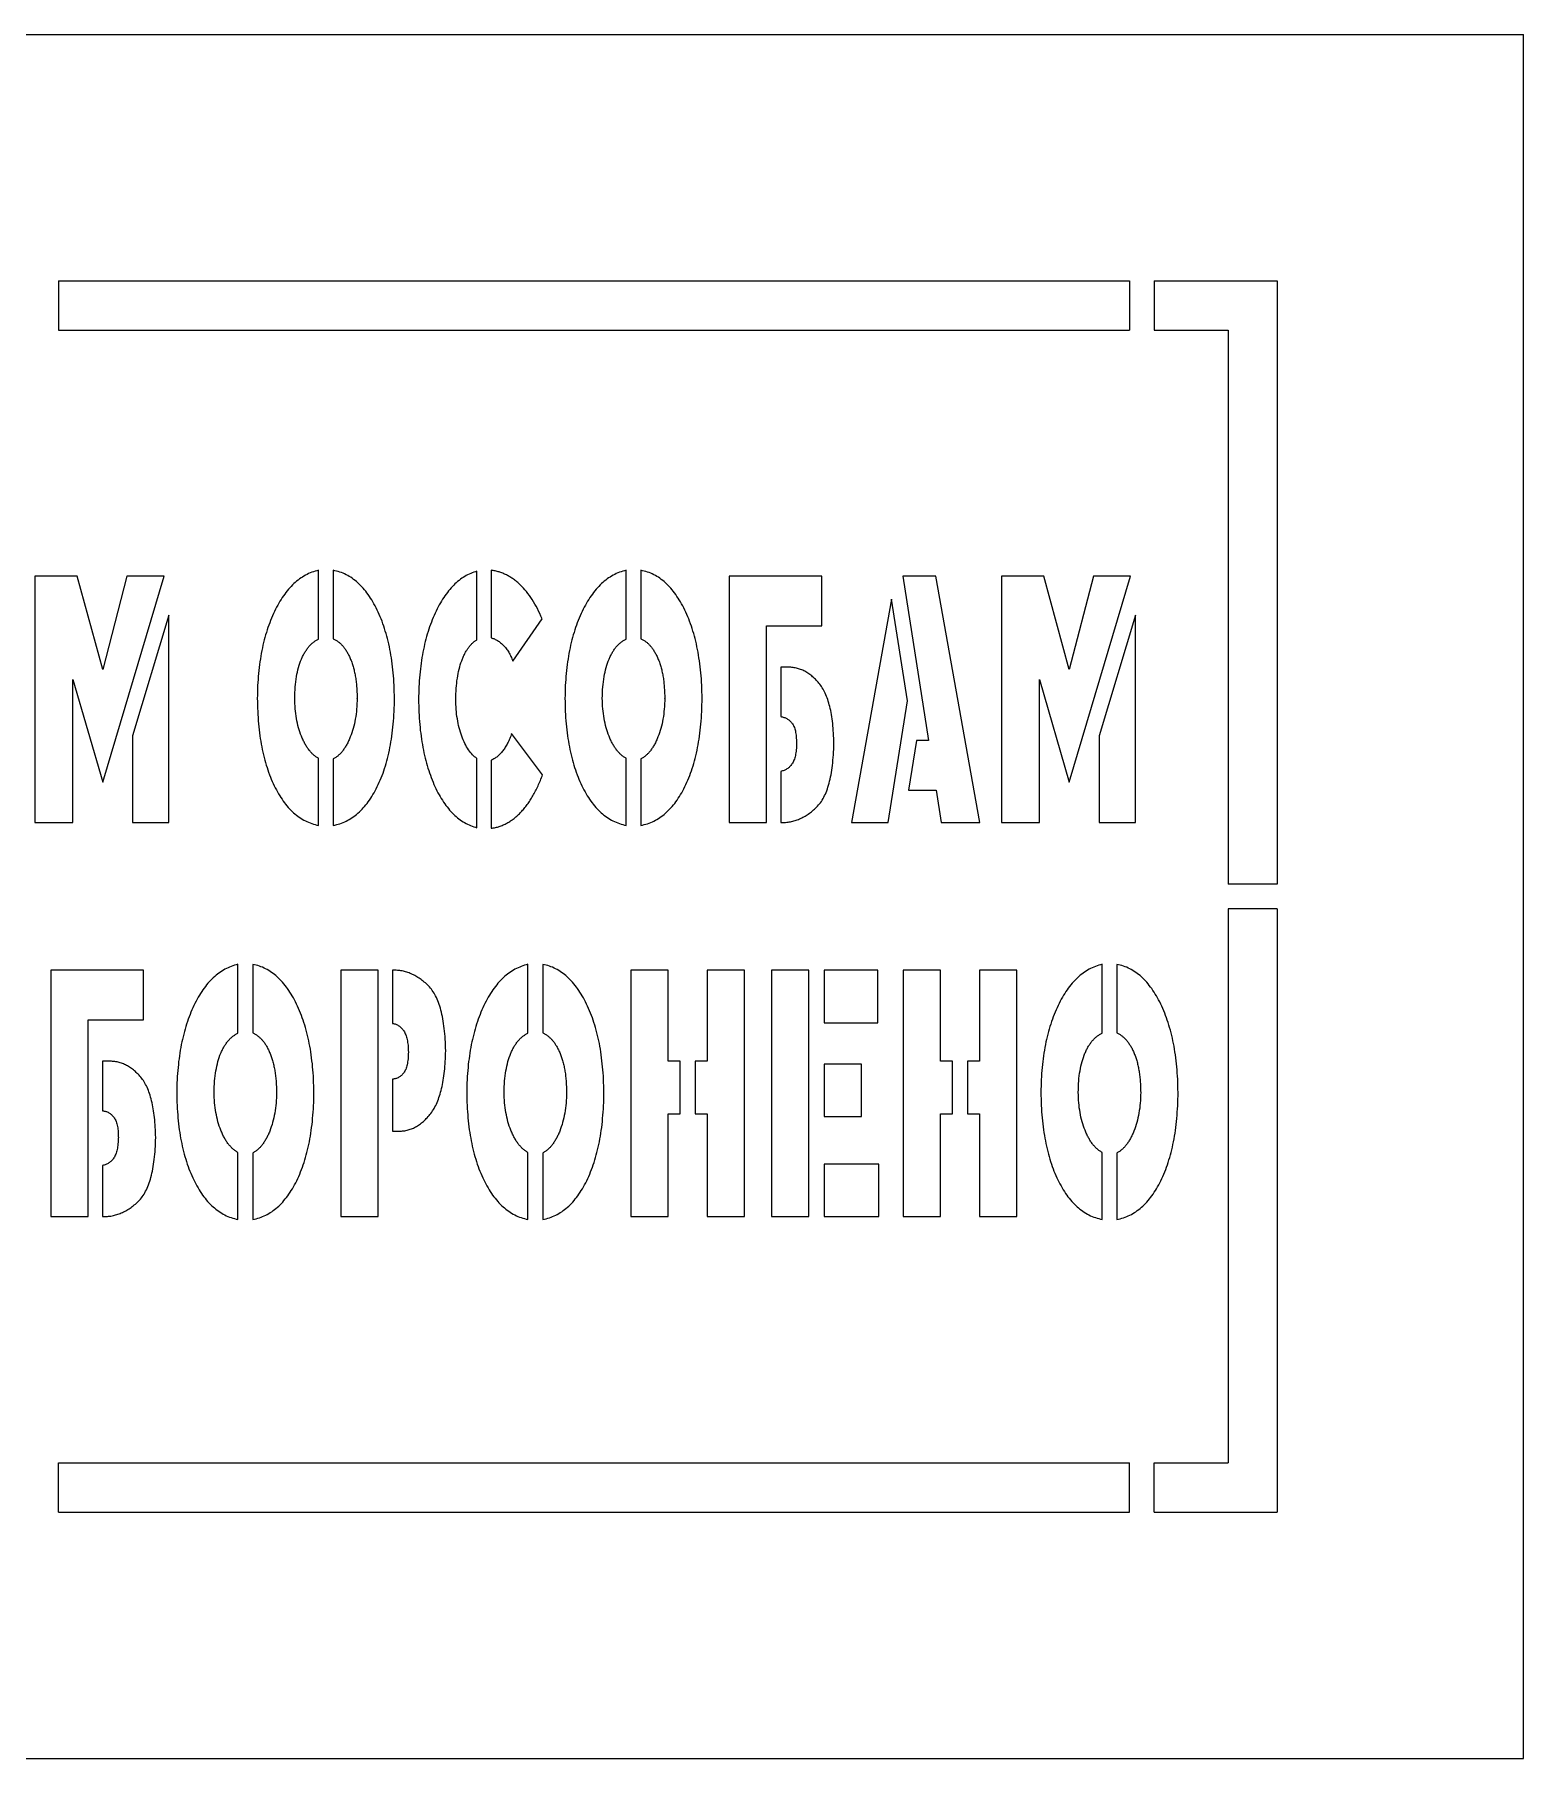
# Model space of a CAD drawing. Header units: millimetres. Extents: x -50 to 550, y -50 to 300.
# Drawn here: x 247.6 to 550, y -50 to 300 of the extents above; entities that cross this region are included whole.
import ezdxf

# ---------------------------------------------------------------- set-up
doc = ezdxf.new("R2010")
doc.units = ezdxf.units.MM

msp = doc.modelspace()

# ---------------------------------------------------------------- linework, layer by layer
at = {"color": 7, "linetype": 'Continuous', "lineweight": 15}
for p, q in [((-50, 300), (550, 300)), ((550, -50), (550, 300)), ((252.5, 250), (470, 250)), ((252.5, 250), (252.5, 240)), ((470, 250), (470, 240)), ((475, 250), (500, 250)), ((475, 250), (475, 240)), ((500, 250), (500, 127.5)), ((252.5, 240), (470, 240)), ((475, 240), (490, 240)), ((490, 240), (490, 127.5)), ((256.24, 190.04), (247.68, 190.04)), ((247.68, 190.04), (247.68, 140.04)), ((261.45, 171.11), (256.24, 190.04)), ((261.45, 148.18), (273.9, 190.04)), ((266.38, 190.04), (261.45, 171.11)), ((273.9, 190.04), (266.38, 190.04)), ((305.27, 177.23), (305.28, 191.23)), ((308.28, 191.22), (308.28, 177.3)), ((337.46, 177.13), (337.46, 191.04)), ((340.37, 191.22), (340.37, 177.52)), ((367.75, 177.23), (367.75, 191.23)), ((370.75, 191.22), (370.76, 177.3)), ((407.46, 190.04), (388.66, 190.04)), ((388.66, 190.04), (388.66, 140.04)), ((407.46, 179.98), (407.46, 190.04)), ((430.64, 190.04), (423.96, 190.04)), ((423.96, 190.04), (429.19, 156.65)), ((439.57, 140.04), (430.64, 190.04)), ((452.55, 190.04), (443.98, 190.04)), ((443.98, 190.04), (443.98, 140.04)), ((457.75, 171.11), (452.55, 190.04)), ((462.69, 190.04), (457.75, 171.11)), ((457.75, 148.18), (470.21, 190.04)), ((470.21, 190.04), (462.69, 190.04)), ((274.91, 182.09), (267.49, 157.61)), ((274.91, 140.04), (274.91, 182.09)), ((421.61, 185.33), (413.55, 140.04)), ((424.89, 164.69), (421.61, 185.33)), ((471.22, 182.09), (463.79, 157.61)), ((471.22, 140.04), (471.22, 182.09)), ((344.73, 172.76), (350.67, 181.38)), ((396.23, 179.98), (407.46, 179.98)), ((396.23, 140.04), (396.23, 179.98)), ((400.26, 171.55), (399.16, 171.55)), ((399.16, 171.55), (399.16, 161.51)), ((255.38, 169.04), (261.45, 148.18)), ((255.38, 140.04), (255.38, 169.04)), ((451.68, 140.04), (451.68, 169.04)), ((451.68, 169.04), (457.75, 148.18)), ((313.11, 165.23), (313.12, 165.24)), ((375.59, 165.23), (375.6, 165.24)), ((420.99, 140.04), (424.89, 164.69)), ((267.49, 157.61), (267.49, 140.04)), ((350.77, 149.71), (344.5, 158.09)), ((463.79, 157.61), (463.79, 140.04)), ((402.35, 156.11), (402.36, 156.12)), ((426.75, 156.65), (425.09, 146.59)), ((429.19, 156.65), (426.75, 156.65)), ((305.27, 139.43), (305.28, 153.05)), ((308.28, 152.92), (308.28, 139.44)), ((337.46, 138.97), (337.46, 153)), ((340.37, 152.68), (340.37, 138.84)), ((367.75, 139.43), (367.75, 153.05)), ((370.75, 152.92), (370.76, 139.44)), ((399.16, 150.41), (399.16, 140.04)), ((425.09, 146.59), (430.71, 146.59)), ((430.71, 146.59), (431.71, 140.04)), ((247.68, 140.04), (255.38, 140.04)), ((267.49, 140.04), (274.91, 140.04)), ((388.66, 140.04), (396.23, 140.04)), ((413.55, 140.04), (420.99, 140.04)), ((431.71, 140.04), (439.57, 140.04)), ((443.98, 140.04), (451.68, 140.04)), ((463.79, 140.04), (471.22, 140.04)), ((500, 127.5), (490, 127.5)), ((490, 122.5), (490, 10)), ((500, 122.5), (490, 122.5)), ((500, 122.5), (500, 0)), ((269.73, 110.04), (250.93, 110.04)), ((250.93, 110.04), (250.93, 60.04)), ((269.73, 99.98), (269.73, 110.04)), ((288.91, 97.23), (288.92, 111.23)), ((291.92, 111.22), (291.92, 97.3)), ((317.39, 110.04), (309.82, 110.04)), ((309.82, 110.04), (309.82, 60.04)), ((317.39, 60.04), (317.39, 110.04)), ((320.32, 110.03), (320.32, 99.25)), ((347.81, 97.23), (347.81, 111.23)), ((350.81, 111.22), (350.81, 97.3)), ((376.29, 110.04), (368.71, 110.04)), ((368.71, 110.04), (368.71, 60.04)), ((376.29, 91.56), (376.29, 110.04)), ((391.78, 110.04), (384.22, 110.04)), ((384.22, 110.04), (384.22, 91.56)), ((391.78, 60.04), (391.78, 110.04)), ((404.84, 110.04), (397.28, 110.04)), ((397.28, 110.04), (397.28, 60.04)), ((404.84, 60.04), (404.84, 110.04)), ((418.89, 110.04), (408, 110.04)), ((408, 110.04), (408, 99.38)), ((418.89, 99.38), (418.89, 110.04)), ((431.62, 110.04), (424.03, 110.04)), ((424.03, 110.04), (424.03, 60.04)), ((431.62, 91.56), (431.62, 110.04)), ((447.11, 110.04), (439.54, 110.04)), ((439.54, 110.04), (439.54, 91.56)), ((447.11, 60.04), (447.11, 110.04)), ((464.41, 97.23), (464.42, 111.23)), ((467.42, 111.22), (467.42, 97.3)), ((258.49, 99.98), (269.73, 99.98)), ((258.49, 60.04), (258.49, 99.98)), ((408, 99.38), (418.89, 99.38)), ((262.52, 91.55), (261.43, 91.55)), ((261.43, 91.55), (261.43, 81.51)), ((323.52, 93.42), (323.53, 93.43)), ((378.74, 91.56), (376.29, 91.56)), ((378.74, 80.9), (378.74, 91.56)), ((384.22, 91.56), (381.74, 91.56)), ((381.74, 91.56), (381.74, 80.9)), ((434.06, 91.56), (431.62, 91.56)), ((434.06, 80.9), (434.06, 91.56)), ((439.54, 91.56), (437.06, 91.56)), ((437.06, 91.56), (437.06, 80.9)), ((320.32, 87.92), (320.32, 77.37)), ((415.58, 90.96), (408, 90.96)), ((408, 90.96), (408, 80.31)), ((415.58, 80.31), (415.58, 90.96)), ((296.75, 85.23), (296.76, 85.24)), ((355.65, 85.23), (355.66, 85.24)), ((472.25, 85.23), (472.26, 85.24)), ((376.29, 60.04), (376.29, 80.9)), ((376.29, 80.9), (378.74, 80.9)), ((381.74, 80.9), (384.22, 80.9)), ((384.22, 80.9), (384.22, 60.04)), ((431.62, 60.04), (431.62, 80.9)), ((431.62, 80.9), (434.06, 80.9)), ((437.06, 80.9), (439.54, 80.9)), ((439.54, 80.9), (439.54, 60.04)), ((320.32, 77.37), (321.42, 77.37)), ((408, 80.31), (415.58, 80.31)), ((264.62, 76.11), (264.63, 76.12)), ((261.43, 70.41), (261.43, 60.04)), ((288.91, 59.43), (288.92, 73.05)), ((291.92, 72.92), (291.92, 59.44)), ((347.81, 59.43), (347.81, 73.05)), ((350.81, 72.92), (350.81, 59.44)), ((419.1, 70.69), (408, 70.69)), ((408, 70.69), (408, 60.04)), ((419.1, 60.04), (419.1, 70.69)), ((464.41, 59.43), (464.42, 73.05)), ((467.42, 72.92), (467.42, 59.44)), ((250.93, 60.04), (258.49, 60.04)), ((309.82, 60.04), (317.39, 60.04)), ((368.71, 60.04), (376.29, 60.04)), ((384.22, 60.04), (391.78, 60.04)), ((397.28, 60.04), (404.84, 60.04)), ((408, 60.04), (419.1, 60.04)), ((424.03, 60.04), (431.62, 60.04)), ((439.54, 60.04), (447.11, 60.04)), ((252.5, 0), (252.5, 10)), ((252.5, 10), (470, 10)), ((470, 0), (470, 10)), ((475, 10), (490, 10)), ((475, 0), (475, 10)), ((252.5, 0), (470, 0)), ((475, 0), (500, 0)), ((-50, -50), (550, -50))]:
    msp.add_line(p, q, dxfattribs=at)
for points, knots in [([(305.28, 191.23), (304.82, 191.1), (303.91, 190.85), (302.62, 190.25), (301.39, 189.47), (300.23, 188.52), (299.15, 187.37), (298.13, 186.04), (297.18, 184.53), (296.3, 182.86), (295.52, 181.03), (294.82, 179.1), (294.24, 177.05), (293.74, 174.9), (293.36, 172.63), (293.09, 170.26), (292.89, 167.78), (292.86, 166.09), (292.85, 165.23)], [0, 0, 0, 0, 0.0461864, 0.0920753, 0.1385693, 0.1871386, 0.2380624, 0.2922127, 0.3498659, 0.4114334, 0.476058, 0.5429427, 0.6118761, 0.6835684, 0.758114, 0.8354823, 0.9161735, 1, 1, 1, 1]), ([(320.71, 165.23), (320.68, 166.12), (320.64, 167.86), (320.47, 170.41), (320.18, 172.83), (319.8, 175.14), (319.31, 177.33), (318.71, 179.39), (318.02, 181.33), (317.22, 183.14), (316.34, 184.8), (315.39, 186.28), (314.38, 187.58), (313.29, 188.69), (312.14, 189.62), (310.92, 190.35), (309.63, 190.91), (308.73, 191.12), (308.28, 191.22)], [0, 0, 0, 0, 0.0862973, 0.1688304, 0.2480985, 0.3236104, 0.3959698, 0.4653597, 0.5320437, 0.596319, 0.6571691, 0.7138872, 0.7671602, 0.8170639, 0.8644941, 0.9102165, 0.9550844, 1, 1, 1, 1]), ([(337.46, 191.04), (337.03, 190.9), (336.16, 190.63), (334.95, 189.99), (333.78, 189.19), (332.69, 188.2), (331.65, 187.04), (330.68, 185.7), (329.77, 184.18), (328.93, 182.5), (328.16, 180.68), (327.49, 178.75), (326.93, 176.72), (326.46, 174.58), (326.09, 172.34), (325.81, 170), (325.65, 167.55), (325.61, 165.89), (325.59, 165.04)], [0, 0, 0, 0, 0.04447, 0.089338, 0.13546, 0.183691, 0.234749, 0.288996, 0.347083, 0.409235, 0.474536, 0.541775, 0.611225, 0.683136, 0.757782, 0.83564, 0.916209, 1, 1, 1, 1]), ([(350.67, 181.38), (350.37, 182.08), (349.78, 183.41), (348.74, 185.27), (347.56, 186.89), (346.48, 188.06), (345.58, 188.89), (344.88, 189.42), (344.17, 189.88), (343.45, 190.3), (342.7, 190.62), (341.94, 190.89), (341.16, 191.11), (340.63, 191.18), (340.37, 191.22)], [0, 0, 0, 0, 0.151645, 0.29351, 0.42698, 0.552751, 0.613244, 0.671991, 0.728724, 0.784031, 0.838487, 0.892728, 0.946277, 1, 1, 1, 1]), ([(367.75, 191.23), (367.3, 191.1), (366.39, 190.85), (365.09, 190.25), (363.86, 189.47), (362.7, 188.52), (361.62, 187.37), (360.61, 186.04), (359.66, 184.53), (358.78, 182.86), (358, 181.03), (357.29, 179.1), (356.71, 177.05), (356.21, 174.9), (355.84, 172.63), (355.56, 170.26), (355.37, 167.78), (355.34, 166.09), (355.32, 165.23)], [0, 0, 0, 0, 0.0461864, 0.0920753, 0.1385693, 0.1871386, 0.2380624, 0.2922127, 0.3498659, 0.4114334, 0.476058, 0.5429427, 0.6118761, 0.6835684, 0.758114, 0.8354823, 0.9161735, 1, 1, 1, 1]), ([(383.18, 165.23), (383.16, 166.12), (383.12, 167.86), (382.94, 170.41), (382.65, 172.83), (382.28, 175.14), (381.78, 177.33), (381.19, 179.39), (380.49, 181.33), (379.7, 183.14), (378.82, 184.8), (377.86, 186.28), (376.86, 187.58), (375.77, 188.69), (374.62, 189.62), (373.39, 190.35), (372.11, 190.91), (371.21, 191.12), (370.75, 191.22)], [0, 0, 0, 0, 0.0862973, 0.1688304, 0.2480985, 0.3236104, 0.3959698, 0.4653597, 0.5320437, 0.596319, 0.6571691, 0.7138872, 0.7671602, 0.8170639, 0.8644941, 0.9102165, 0.9550844, 1, 1, 1, 1]), ([(300.44, 165.23), (300.46, 166), (300.5, 167.48), (300.76, 169.58), (301.17, 171.46), (301.66, 172.89), (302.13, 173.9), (302.49, 174.58), (302.9, 175.18), (303.3, 175.74), (303.76, 176.21), (304.23, 176.62), (304.73, 176.97), (305.09, 177.15), (305.27, 177.23)], [0, 0, 0, 0, 0.1703976, 0.3253505, 0.4674047, 0.5967857, 0.6572874, 0.7134936, 0.7669897, 0.8179232, 0.865499, 0.9117339, 0.9561018, 1, 1, 1, 1]), ([(308.28, 177.3), (308.45, 177.22), (308.8, 177.05), (309.29, 176.73), (309.76, 176.34), (310.2, 175.88), (310.61, 175.34), (311.02, 174.74), (311.39, 174.07), (311.73, 173.33), (312.05, 172.53), (312.33, 171.67), (312.56, 170.74), (312.75, 169.75), (312.91, 168.71), (313.02, 167.6), (313.1, 166.44), (313.11, 165.64), (313.11, 165.23)], [0, 0, 0, 0, 0.041844, 0.084239, 0.128796, 0.175126, 0.224681, 0.277293, 0.333496, 0.393022, 0.456124, 0.522804, 0.593139, 0.666206, 0.743506, 0.825118, 0.910588, 1, 1, 1, 1]), ([(333.16, 165.04), (333.17, 165.78), (333.2, 167.21), (333.44, 169.26), (333.8, 171.13), (334.23, 172.56), (334.65, 173.59), (334.97, 174.3), (335.33, 174.93), (335.7, 175.5), (336.1, 176.01), (336.53, 176.45), (336.98, 176.83), (337.3, 177.03), (337.46, 177.13)], [0, 0, 0, 0, 0.16714, 0.321179, 0.463715, 0.595246, 0.657017, 0.714856, 0.769294, 0.82027, 0.86851, 0.914469, 0.958134, 1, 1, 1, 1]), ([(340.37, 177.52), (340.59, 177.45), (341.03, 177.3), (341.66, 176.95), (342.28, 176.52), (342.87, 175.98), (343.43, 175.35), (343.93, 174.59), (344.37, 173.72), (344.61, 173.09), (344.73, 172.76)], [0, 0, 0, 0, 0.103295, 0.208794, 0.32118, 0.439023, 0.564811, 0.699841, 0.843139, 1, 1, 1, 1]), ([(362.91, 165.23), (362.93, 166), (362.97, 167.48), (363.24, 169.58), (363.64, 171.46), (364.13, 172.89), (364.6, 173.9), (364.96, 174.58), (365.37, 175.18), (365.78, 175.74), (366.24, 176.21), (366.71, 176.62), (367.2, 176.97), (367.57, 177.15), (367.75, 177.23)], [0, 0, 0, 0, 0.1703976, 0.3253505, 0.4674047, 0.5967857, 0.6572874, 0.7134936, 0.7669897, 0.8179232, 0.865499, 0.9117339, 0.9561018, 1, 1, 1, 1]), ([(370.76, 177.3), (370.93, 177.22), (371.28, 177.05), (371.77, 176.73), (372.23, 176.34), (372.67, 175.88), (373.09, 175.34), (373.49, 174.74), (373.86, 174.07), (374.21, 173.33), (374.52, 172.53), (374.8, 171.67), (375.03, 170.74), (375.23, 169.75), (375.39, 168.71), (375.49, 167.6), (375.57, 166.44), (375.58, 165.64), (375.59, 165.23)], [0, 0, 0, 0, 0.041844, 0.084239, 0.128796, 0.175126, 0.224681, 0.277293, 0.333496, 0.393022, 0.456124, 0.522804, 0.593139, 0.666206, 0.743506, 0.825118, 0.910588, 1, 1, 1, 1]), ([(409.95, 156.05), (409.92, 156.76), (409.88, 158.13), (409.72, 160.09), (409.47, 161.88), (409.14, 163.5), (408.72, 164.96), (408.23, 166.24), (407.63, 167.36), (406.95, 168.31), (406.2, 169.09), (405.46, 169.8), (404.65, 170.36), (403.84, 170.84), (402.98, 171.18), (402.1, 171.43), (401.18, 171.55), (400.57, 171.55), (400.26, 171.55)], [0, 0, 0, 0, 0.103993, 0.199634, 0.287615, 0.368243, 0.441481, 0.508303, 0.569615, 0.62553, 0.678187, 0.727971, 0.775446, 0.821373, 0.865949, 0.910205, 0.954614, 1, 1, 1, 1]), ([(292.85, 165.23), (292.86, 164.35), (292.9, 162.62), (293.08, 160.09), (293.34, 157.68), (293.72, 155.4), (294.2, 153.23), (294.8, 151.2), (295.47, 149.27), (296.26, 147.49), (297.13, 145.85), (298.07, 144.39), (299.08, 143.1), (300.17, 142), (301.34, 141.07), (302.58, 140.33), (303.89, 139.77), (304.81, 139.54), (305.27, 139.43)], [0, 0, 0, 0, 0.086074, 0.16868, 0.247336, 0.322593, 0.394623, 0.463371, 0.529583, 0.593196, 0.653646, 0.709948, 0.762987, 0.813331, 0.861213, 0.907819, 0.953846, 1, 1, 1, 1]), ([(305.28, 153.05), (305.1, 153.15), (304.74, 153.35), (304.24, 153.76), (303.77, 154.22), (303.33, 154.75), (302.89, 155.34), (302.51, 156.02), (302.13, 156.75), (301.68, 157.83), (301.18, 159.29), (300.77, 161.16), (300.5, 163.15), (300.46, 164.53), (300.44, 165.23)], [0, 0, 0, 0, 0.04526, 0.091407, 0.140145, 0.190035, 0.243819, 0.300701, 0.360519, 0.424407, 0.558417, 0.69831, 0.844913, 1, 1, 1, 1]), ([(313.12, 165.24), (313.1, 164.51), (313.05, 163.1), (312.79, 161.06), (312.36, 159.15), (311.87, 157.68), (311.41, 156.59), (311.04, 155.85), (310.63, 155.19), (310.22, 154.59), (309.78, 154.06), (309.3, 153.62), (308.81, 153.23), (308.45, 153.02), (308.28, 152.92)], [0, 0, 0, 0, 0.158076, 0.307327, 0.448037, 0.582072, 0.645362, 0.705222, 0.761335, 0.814224, 0.863646, 0.910991, 0.956289, 1, 1, 1, 1]), ([(308.28, 139.44), (308.74, 139.54), (309.64, 139.73), (310.93, 140.28), (312.16, 141), (313.32, 141.9), (314.41, 142.98), (315.42, 144.25), (316.37, 145.7), (317.25, 147.32), (318.04, 149.1), (318.74, 151.02), (319.32, 153.07), (319.81, 155.25), (320.19, 157.56), (320.46, 160), (320.66, 162.57), (320.69, 164.33), (320.71, 165.23)], [0, 0, 0, 0, 0.045199, 0.090393, 0.135974, 0.183441, 0.232883, 0.285403, 0.341568, 0.401575, 0.464855, 0.531213, 0.600191, 0.672814, 0.748602, 0.828425, 0.912186, 1, 1, 1, 1]), ([(325.59, 165.04), (325.61, 164.16), (325.65, 162.46), (325.81, 159.95), (326.08, 157.57), (326.44, 155.29), (326.9, 153.13), (327.48, 151.09), (328.13, 149.15), (328.89, 147.34), (329.72, 145.68), (330.64, 144.18), (331.6, 142.86), (332.65, 141.72), (333.74, 140.75), (334.92, 139.98), (336.15, 139.34), (337.02, 139.09), (337.46, 138.97)], [0, 0, 0, 0, 0.085813, 0.167806, 0.246756, 0.321883, 0.394329, 0.463726, 0.530528, 0.595103, 0.656262, 0.713537, 0.76702, 0.817144, 0.864957, 0.91076, 0.955401, 1, 1, 1, 1]), ([(337.46, 153), (337.14, 153.25), (336.48, 153.75), (335.68, 154.81), (334.94, 156.07), (334.33, 157.58), (333.81, 159.25), (333.44, 161.07), (333.2, 163.01), (333.17, 164.35), (333.16, 165.04)], [0, 0, 0, 0, 0.090131, 0.18851, 0.298849, 0.422135, 0.556461, 0.696191, 0.843974, 1, 1, 1, 1]), ([(355.32, 165.23), (355.34, 164.35), (355.37, 162.62), (355.55, 160.09), (355.81, 157.68), (356.2, 155.4), (356.68, 153.23), (357.27, 151.2), (357.94, 149.27), (358.73, 147.49), (359.6, 145.85), (360.54, 144.39), (361.56, 143.1), (362.65, 142), (363.81, 141.07), (365.05, 140.33), (366.37, 139.77), (367.29, 139.54), (367.75, 139.43)], [0, 0, 0, 0, 0.086074, 0.16868, 0.247336, 0.322593, 0.394623, 0.463371, 0.529583, 0.593196, 0.653646, 0.709948, 0.762987, 0.813331, 0.861213, 0.907819, 0.953846, 1, 1, 1, 1]), ([(367.75, 153.05), (367.57, 153.15), (367.21, 153.35), (366.72, 153.76), (366.24, 154.22), (365.8, 154.75), (365.37, 155.34), (364.99, 156.02), (364.61, 156.75), (364.15, 157.83), (363.65, 159.29), (363.24, 161.16), (362.98, 163.15), (362.93, 164.53), (362.91, 165.23)], [0, 0, 0, 0, 0.04526, 0.091407, 0.140145, 0.190035, 0.243819, 0.300701, 0.360519, 0.424407, 0.558417, 0.69831, 0.844913, 1, 1, 1, 1]), ([(375.6, 165.24), (375.57, 164.51), (375.52, 163.1), (375.26, 161.06), (374.84, 159.15), (374.35, 157.68), (373.88, 156.59), (373.51, 155.85), (373.11, 155.19), (372.69, 154.59), (372.25, 154.06), (371.77, 153.62), (371.28, 153.23), (370.93, 153.02), (370.75, 152.92)], [0, 0, 0, 0, 0.158076, 0.307327, 0.448037, 0.582072, 0.645362, 0.705222, 0.761335, 0.814224, 0.863646, 0.910991, 0.956289, 1, 1, 1, 1]), ([(370.76, 139.44), (371.21, 139.54), (372.12, 139.73), (373.41, 140.28), (374.63, 141), (375.79, 141.9), (376.88, 142.98), (377.9, 144.25), (378.84, 145.7), (379.73, 147.32), (380.51, 149.1), (381.21, 151.02), (381.79, 153.07), (382.29, 155.25), (382.67, 157.56), (382.94, 160), (383.13, 162.57), (383.16, 164.33), (383.18, 165.23)], [0, 0, 0, 0, 0.045199, 0.090393, 0.135974, 0.183441, 0.232883, 0.285403, 0.341568, 0.401575, 0.464855, 0.531213, 0.600191, 0.672814, 0.748602, 0.828425, 0.912186, 1, 1, 1, 1]), ([(399.16, 161.51), (399.38, 161.47), (399.81, 161.4), (400.42, 161.13), (400.97, 160.73), (401.46, 160.2), (401.88, 159.48), (402.15, 158.54), (402.32, 157.4), (402.34, 156.56), (402.35, 156.11)], [0, 0, 0, 0, 0.095885, 0.189662, 0.283917, 0.386504, 0.501396, 0.639376, 0.805124, 1, 1, 1, 1]), ([(344.5, 158.09), (344.38, 157.74), (344.14, 157.08), (343.7, 156.15), (343.24, 155.32), (342.74, 154.59), (342.21, 153.96), (341.63, 153.43), (341.03, 152.99), (340.58, 152.78), (340.37, 152.68)], [0, 0, 0, 0, 0.1575423, 0.3026216, 0.4382893, 0.5625198, 0.6812992, 0.7913489, 0.897177, 1, 1, 1, 1]), ([(402.36, 156.12), (402.35, 155.67), (402.32, 154.83), (402.15, 153.68), (401.87, 152.71), (401.47, 151.93), (400.99, 151.33), (400.43, 150.89), (399.83, 150.55), (399.38, 150.46), (399.16, 150.41)], [0, 0, 0, 0, 0.188695, 0.350582, 0.489248, 0.607929, 0.71336, 0.810462, 0.904727, 1, 1, 1, 1]), ([(399.16, 140.04), (399.49, 140.04), (400.14, 140.03), (401.11, 140.16), (402.06, 140.39), (402.97, 140.75), (403.88, 141.18), (404.76, 141.73), (405.62, 142.39), (406.47, 143.14), (407.27, 144.05), (407.95, 145.18), (408.52, 146.51), (409.01, 148.03), (409.39, 149.75), (409.67, 151.67), (409.87, 153.79), (409.92, 155.28), (409.95, 156.05)], [0, 0, 0, 0, 0.044803, 0.089573, 0.134018, 0.178764, 0.224806, 0.271988, 0.321369, 0.37309, 0.427902, 0.487536, 0.553331, 0.626546, 0.707165, 0.795729, 0.893533, 1, 1, 1, 1]), ([(340.37, 138.84), (340.64, 138.89), (341.19, 138.98), (342.01, 139.21), (342.79, 139.52), (343.56, 139.89), (344.3, 140.34), (345.03, 140.86), (345.73, 141.46), (346.41, 142.13), (347.06, 142.87), (347.68, 143.67), (348.28, 144.53), (348.84, 145.45), (349.37, 146.43), (349.87, 147.47), (350.35, 148.57), (350.63, 149.33), (350.77, 149.71)], [0, 0, 0, 0, 0.053247, 0.105823, 0.159514, 0.213238, 0.267671, 0.324212, 0.38227, 0.442646, 0.504799, 0.568994, 0.634987, 0.70265, 0.773002, 0.846218, 0.921914, 1, 1, 1, 1]), ([(288.92, 111.23), (288.46, 111.1), (287.55, 110.85), (286.25, 110.25), (285.03, 109.47), (283.87, 108.52), (282.78, 107.37), (281.77, 106.04), (280.82, 104.53), (279.94, 102.86), (279.16, 101.03), (278.45, 99.1), (277.87, 97.05), (277.38, 94.9), (277, 92.63), (276.73, 90.26), (276.53, 87.78), (276.5, 86.09), (276.48, 85.23)], [0, 0, 0, 0, 0.0461864, 0.0920753, 0.1385693, 0.1871386, 0.2380624, 0.2922127, 0.3498659, 0.4114334, 0.476058, 0.5429427, 0.6118761, 0.6835684, 0.758114, 0.8354823, 0.9161735, 1, 1, 1, 1]), ([(304.34, 85.23), (304.32, 86.12), (304.28, 87.86), (304.11, 90.41), (303.81, 92.83), (303.44, 95.14), (302.94, 97.33), (302.35, 99.39), (301.65, 101.33), (300.86, 103.14), (299.98, 104.8), (299.03, 106.28), (298.02, 107.58), (296.93, 108.69), (295.78, 109.62), (294.56, 110.35), (293.27, 110.91), (292.37, 111.12), (291.92, 111.22)], [0, 0, 0, 0, 0.086297, 0.16883, 0.248098, 0.32361, 0.39597, 0.46536, 0.532044, 0.596319, 0.657169, 0.713887, 0.76716, 0.817064, 0.864494, 0.910216, 0.955084, 1, 1, 1, 1]), ([(331.11, 93.68), (331.08, 94.47), (331.03, 95.99), (330.84, 98.15), (330.56, 100.12), (330.17, 101.88), (329.68, 103.43), (329.1, 104.78), (328.43, 105.93), (327.63, 106.86), (326.78, 107.63), (325.93, 108.3), (325.04, 108.85), (324.14, 109.32), (323.21, 109.65), (322.27, 109.9), (321.3, 110.03), (320.65, 110.03), (320.32, 110.03)], [0, 0, 0, 0, 0.107175, 0.205796, 0.295282, 0.376488, 0.449947, 0.515651, 0.575585, 0.630317, 0.681928, 0.730917, 0.777702, 0.823514, 0.867526, 0.911491, 0.955729, 1, 1, 1, 1]), ([(347.81, 111.23), (347.36, 111.1), (346.45, 110.85), (345.15, 110.25), (343.92, 109.47), (342.76, 108.52), (341.68, 107.37), (340.67, 106.04), (339.72, 104.53), (338.84, 102.86), (338.06, 101.03), (337.35, 99.1), (336.77, 97.05), (336.27, 94.9), (335.9, 92.63), (335.62, 90.26), (335.43, 87.78), (335.4, 86.09), (335.38, 85.23)], [0, 0, 0, 0, 0.0461864, 0.0920753, 0.1385693, 0.1871386, 0.2380624, 0.2922127, 0.3498659, 0.4114334, 0.476058, 0.5429427, 0.6118761, 0.6835684, 0.758114, 0.8354823, 0.9161735, 1, 1, 1, 1]), ([(363.24, 85.23), (363.22, 86.12), (363.18, 87.86), (363, 90.41), (362.71, 92.83), (362.34, 95.14), (361.84, 97.33), (361.25, 99.39), (360.55, 101.33), (359.76, 103.14), (358.88, 104.8), (357.92, 106.28), (356.91, 107.58), (355.83, 108.69), (354.68, 109.62), (353.45, 110.35), (352.17, 110.91), (351.27, 111.12), (350.81, 111.22)], [0, 0, 0, 0, 0.0862973, 0.1688304, 0.2480985, 0.3236104, 0.3959698, 0.4653597, 0.5320437, 0.596319, 0.6571691, 0.7138872, 0.7671602, 0.8170639, 0.8644941, 0.9102165, 0.9550844, 1, 1, 1, 1]), ([(464.42, 111.23), (463.96, 111.1), (463.05, 110.85), (461.75, 110.25), (460.53, 109.47), (459.37, 108.52), (458.28, 107.37), (457.27, 106.04), (456.32, 104.53), (455.44, 102.86), (454.66, 101.03), (453.95, 99.1), (453.37, 97.05), (452.88, 94.9), (452.5, 92.63), (452.22, 90.26), (452.03, 87.78), (452, 86.09), (451.98, 85.23)], [0, 0, 0, 0, 0.0461864, 0.0920753, 0.1385693, 0.1871386, 0.2380624, 0.2922127, 0.3498659, 0.4114334, 0.476058, 0.5429427, 0.6118761, 0.6835684, 0.758114, 0.8354823, 0.9161735, 1, 1, 1, 1]), ([(479.84, 85.23), (479.82, 86.12), (479.78, 87.86), (479.61, 90.41), (479.31, 92.83), (478.94, 95.14), (478.44, 97.33), (477.85, 99.39), (477.15, 101.33), (476.36, 103.14), (475.48, 104.8), (474.53, 106.28), (473.52, 107.58), (472.43, 108.69), (471.28, 109.62), (470.06, 110.35), (468.77, 110.91), (467.87, 111.12), (467.42, 111.22)], [0, 0, 0, 0, 0.0862973, 0.1688304, 0.2480985, 0.3236104, 0.3959698, 0.4653597, 0.5320437, 0.596319, 0.6571691, 0.7138872, 0.7671602, 0.8170639, 0.8644941, 0.9102165, 0.9550844, 1, 1, 1, 1]), ([(320.32, 99.25), (320.55, 99.2), (320.99, 99.09), (321.61, 98.77), (322.15, 98.3), (322.64, 97.69), (323.03, 96.9), (323.31, 95.92), (323.48, 94.74), (323.51, 93.88), (323.52, 93.42)], [0, 0, 0, 0, 0.094293, 0.186667, 0.28407, 0.389053, 0.507242, 0.646459, 0.809926, 1, 1, 1, 1]), ([(284.07, 85.23), (284.1, 86), (284.14, 87.48), (284.4, 89.58), (284.81, 91.46), (285.29, 92.89), (285.76, 93.9), (286.12, 94.58), (286.53, 95.18), (286.94, 95.74), (287.4, 96.21), (287.87, 96.62), (288.37, 96.97), (288.73, 97.15), (288.91, 97.23)], [0, 0, 0, 0, 0.170398, 0.325351, 0.467405, 0.596786, 0.657287, 0.713494, 0.76699, 0.817923, 0.865499, 0.911734, 0.956102, 1, 1, 1, 1]), ([(291.92, 97.3), (292.09, 97.22), (292.44, 97.05), (292.93, 96.73), (293.39, 96.34), (293.84, 95.88), (294.25, 95.34), (294.66, 94.74), (295.02, 94.07), (295.37, 93.33), (295.68, 92.53), (295.97, 91.67), (296.19, 90.74), (296.39, 89.75), (296.55, 88.71), (296.66, 87.6), (296.73, 86.44), (296.75, 85.64), (296.75, 85.23)], [0, 0, 0, 0, 0.041844, 0.084239, 0.128796, 0.175126, 0.224681, 0.277293, 0.333496, 0.393022, 0.456124, 0.522804, 0.593139, 0.666206, 0.743506, 0.825118, 0.910588, 1, 1, 1, 1]), ([(342.97, 85.23), (342.99, 86), (343.03, 87.48), (343.3, 89.58), (343.7, 91.46), (344.19, 92.89), (344.66, 93.9), (345.02, 94.58), (345.43, 95.18), (345.84, 95.74), (346.3, 96.21), (346.77, 96.62), (347.26, 96.97), (347.63, 97.15), (347.81, 97.23)], [0, 0, 0, 0, 0.170398, 0.325351, 0.467405, 0.596786, 0.657287, 0.713494, 0.76699, 0.817923, 0.865499, 0.911734, 0.956102, 1, 1, 1, 1]), ([(350.81, 97.3), (350.99, 97.22), (351.34, 97.05), (351.83, 96.73), (352.29, 96.34), (352.73, 95.88), (353.15, 95.34), (353.55, 94.74), (353.92, 94.07), (354.27, 93.33), (354.58, 92.53), (354.86, 91.67), (355.09, 90.74), (355.29, 89.75), (355.45, 88.71), (355.55, 87.6), (355.63, 86.44), (355.64, 85.64), (355.65, 85.23)], [0, 0, 0, 0, 0.041844, 0.084239, 0.128796, 0.175126, 0.224681, 0.277293, 0.333496, 0.393022, 0.456124, 0.522804, 0.593139, 0.666206, 0.743506, 0.825118, 0.910588, 1, 1, 1, 1]), ([(459.57, 85.23), (459.59, 86), (459.63, 87.48), (459.9, 89.58), (460.31, 91.46), (460.79, 92.89), (461.26, 93.9), (461.62, 94.58), (462.03, 95.18), (462.44, 95.74), (462.9, 96.21), (463.37, 96.62), (463.87, 96.97), (464.23, 97.15), (464.41, 97.23)], [0, 0, 0, 0, 0.170398, 0.325351, 0.467405, 0.596786, 0.657287, 0.713494, 0.76699, 0.817923, 0.865499, 0.911734, 0.956102, 1, 1, 1, 1]), ([(467.42, 97.3), (467.59, 97.22), (467.94, 97.05), (468.43, 96.73), (468.89, 96.34), (469.33, 95.88), (469.75, 95.34), (470.15, 94.74), (470.52, 94.07), (470.87, 93.33), (471.18, 92.53), (471.47, 91.67), (471.69, 90.74), (471.89, 89.75), (472.05, 88.71), (472.15, 87.6), (472.23, 86.44), (472.24, 85.64), (472.25, 85.23)], [0, 0, 0, 0, 0.041844, 0.084239, 0.128796, 0.175126, 0.224681, 0.277293, 0.333496, 0.393022, 0.456124, 0.522804, 0.593139, 0.666206, 0.743506, 0.825118, 0.910588, 1, 1, 1, 1]), ([(272.21, 76.05), (272.19, 76.76), (272.15, 78.13), (271.98, 80.09), (271.73, 81.88), (271.41, 83.5), (270.99, 84.96), (270.49, 86.24), (269.9, 87.36), (269.22, 88.31), (268.47, 89.09), (267.72, 89.8), (266.92, 90.36), (266.1, 90.84), (265.24, 91.18), (264.36, 91.43), (263.45, 91.55), (262.83, 91.55), (262.52, 91.55)], [0, 0, 0, 0, 0.103993, 0.199634, 0.287615, 0.368243, 0.441481, 0.508303, 0.569615, 0.62553, 0.678187, 0.727971, 0.775446, 0.821373, 0.865949, 0.910205, 0.954614, 1, 1, 1, 1]), ([(323.53, 93.43), (323.51, 92.96), (323.48, 92.09), (323.31, 90.91), (323.04, 89.95), (322.63, 89.21), (322.13, 88.68), (321.59, 88.27), (320.98, 88), (320.54, 87.95), (320.32, 87.92)], [0, 0, 0, 0, 0.198716, 0.366621, 0.505834, 0.620896, 0.721593, 0.814888, 0.906417, 1, 1, 1, 1]), ([(321.42, 77.37), (321.73, 77.37), (322.35, 77.37), (323.26, 77.53), (324.14, 77.8), (325, 78.2), (325.82, 78.72), (326.62, 79.35), (327.38, 80.11), (328.12, 80.98), (328.79, 82.01), (329.39, 83.19), (329.88, 84.54), (330.3, 86.05), (330.63, 87.73), (330.88, 89.57), (331.05, 91.57), (331.09, 92.96), (331.11, 93.68)], [0, 0, 0, 0, 0.043951, 0.087276, 0.130628, 0.174797, 0.22053, 0.268501, 0.318673, 0.372785, 0.430355, 0.492635, 0.560411, 0.634507, 0.714971, 0.8026, 0.897681, 1, 1, 1, 1]), ([(276.48, 85.23), (276.5, 84.35), (276.53, 82.62), (276.72, 80.09), (276.98, 77.68), (277.36, 75.4), (277.84, 73.23), (278.43, 71.2), (279.1, 69.27), (279.9, 67.49), (280.76, 65.85), (281.7, 64.39), (282.72, 63.1), (283.81, 62), (284.98, 61.07), (286.21, 60.33), (287.53, 59.77), (288.45, 59.54), (288.91, 59.43)], [0, 0, 0, 0, 0.0860745, 0.1686801, 0.2473357, 0.3225928, 0.3946231, 0.4633708, 0.529583, 0.5931965, 0.6536457, 0.709948, 0.7629874, 0.8133306, 0.8612134, 0.9078189, 0.9538457, 1, 1, 1, 1]), ([(288.92, 73.05), (288.74, 73.15), (288.37, 73.35), (287.88, 73.76), (287.41, 74.22), (286.96, 74.75), (286.53, 75.34), (286.15, 76.02), (285.77, 76.75), (285.31, 77.83), (284.82, 79.29), (284.41, 81.16), (284.14, 83.15), (284.1, 84.53), (284.07, 85.23)], [0, 0, 0, 0, 0.04526, 0.091407, 0.140145, 0.190035, 0.243819, 0.300701, 0.360519, 0.424407, 0.558417, 0.69831, 0.844913, 1, 1, 1, 1]), ([(296.76, 85.24), (296.73, 84.51), (296.68, 83.1), (296.43, 81.06), (296, 79.15), (295.51, 77.68), (295.04, 76.59), (294.67, 75.85), (294.27, 75.19), (293.85, 74.59), (293.42, 74.06), (292.94, 73.62), (292.44, 73.23), (292.09, 73.02), (291.92, 72.92)], [0, 0, 0, 0, 0.1580763, 0.3073275, 0.4480366, 0.5820725, 0.6453616, 0.7052218, 0.7613347, 0.8142235, 0.8636463, 0.9109911, 0.9562888, 1, 1, 1, 1]), ([(291.92, 59.44), (292.37, 59.54), (293.28, 59.73), (294.57, 60.28), (295.8, 61), (296.95, 61.9), (298.04, 62.98), (299.06, 64.25), (300, 65.7), (300.89, 67.32), (301.67, 69.1), (302.37, 71.02), (302.95, 73.07), (303.45, 75.25), (303.83, 77.56), (304.1, 80), (304.3, 82.57), (304.33, 84.33), (304.34, 85.23)], [0, 0, 0, 0, 0.045199, 0.090393, 0.135974, 0.183441, 0.232883, 0.285403, 0.341568, 0.401575, 0.464855, 0.531213, 0.600191, 0.672814, 0.748602, 0.828425, 0.912186, 1, 1, 1, 1]), ([(335.38, 85.23), (335.4, 84.35), (335.43, 82.62), (335.61, 80.09), (335.87, 77.68), (336.26, 75.4), (336.74, 73.23), (337.33, 71.2), (338, 69.27), (338.79, 67.49), (339.66, 65.85), (340.6, 64.39), (341.62, 63.1), (342.71, 62), (343.87, 61.07), (345.11, 60.33), (346.43, 59.77), (347.35, 59.54), (347.81, 59.43)], [0, 0, 0, 0, 0.086074, 0.16868, 0.247336, 0.322593, 0.394623, 0.463371, 0.529583, 0.593196, 0.653646, 0.709948, 0.762987, 0.813331, 0.861213, 0.907819, 0.953846, 1, 1, 1, 1]), ([(347.81, 73.05), (347.63, 73.15), (347.27, 73.35), (346.77, 73.76), (346.3, 74.22), (345.86, 74.75), (345.43, 75.34), (345.05, 76.02), (344.67, 76.75), (344.21, 77.83), (343.71, 79.29), (343.3, 81.16), (343.04, 83.15), (342.99, 84.53), (342.97, 85.23)], [0, 0, 0, 0, 0.0452597, 0.0914065, 0.1401447, 0.1900349, 0.2438194, 0.3007009, 0.3605194, 0.4244071, 0.5584173, 0.6983101, 0.8449126, 1, 1, 1, 1]), ([(355.66, 85.24), (355.63, 84.51), (355.58, 83.1), (355.32, 81.06), (354.89, 79.15), (354.41, 77.68), (353.94, 76.59), (353.57, 75.85), (353.17, 75.19), (352.75, 74.59), (352.31, 74.06), (351.83, 73.62), (351.34, 73.23), (350.99, 73.02), (350.81, 72.92)], [0, 0, 0, 0, 0.158076, 0.307327, 0.448037, 0.582072, 0.645362, 0.705222, 0.761335, 0.814224, 0.863646, 0.910991, 0.956289, 1, 1, 1, 1]), ([(350.81, 59.44), (351.27, 59.54), (352.18, 59.73), (353.47, 60.28), (354.69, 61), (355.85, 61.9), (356.94, 62.98), (357.96, 64.25), (358.9, 65.7), (359.79, 67.32), (360.57, 69.1), (361.27, 71.02), (361.85, 73.07), (362.35, 75.25), (362.73, 77.56), (363, 80), (363.19, 82.57), (363.22, 84.33), (363.24, 85.23)], [0, 0, 0, 0, 0.045199, 0.090393, 0.135974, 0.183441, 0.232883, 0.285403, 0.341568, 0.401575, 0.464855, 0.531213, 0.600191, 0.672814, 0.748602, 0.828425, 0.912186, 1, 1, 1, 1]), ([(451.98, 85.23), (452, 84.35), (452.03, 82.62), (452.22, 80.09), (452.48, 77.68), (452.86, 75.4), (453.34, 73.23), (453.93, 71.2), (454.6, 69.27), (455.39, 67.49), (456.26, 65.85), (457.2, 64.39), (458.22, 63.1), (459.31, 62), (460.48, 61.07), (461.71, 60.33), (463.03, 59.77), (463.95, 59.54), (464.41, 59.43)], [0, 0, 0, 0, 0.086074, 0.16868, 0.247336, 0.322593, 0.394623, 0.463371, 0.529583, 0.593196, 0.653646, 0.709948, 0.762987, 0.813331, 0.861213, 0.907819, 0.953846, 1, 1, 1, 1]), ([(464.42, 73.05), (464.24, 73.15), (463.87, 73.35), (463.38, 73.76), (462.9, 74.22), (462.46, 74.75), (462.03, 75.34), (461.65, 76.02), (461.27, 76.75), (460.81, 77.83), (460.31, 79.29), (459.91, 81.16), (459.64, 83.15), (459.6, 84.53), (459.57, 85.23)], [0, 0, 0, 0, 0.0452597, 0.0914065, 0.1401447, 0.1900349, 0.2438194, 0.3007009, 0.3605194, 0.4244071, 0.5584173, 0.6983101, 0.8449126, 1, 1, 1, 1]), ([(472.26, 85.24), (472.23, 84.51), (472.18, 83.1), (471.93, 81.06), (471.5, 79.15), (471.01, 77.68), (470.54, 76.59), (470.17, 75.85), (469.77, 75.19), (469.35, 74.59), (468.91, 74.06), (468.43, 73.62), (467.94, 73.23), (467.59, 73.02), (467.42, 72.92)], [0, 0, 0, 0, 0.158076, 0.307327, 0.448037, 0.582072, 0.645362, 0.705222, 0.761335, 0.814224, 0.863646, 0.910991, 0.956289, 1, 1, 1, 1]), ([(467.42, 59.44), (467.87, 59.54), (468.78, 59.73), (470.07, 60.28), (471.3, 61), (472.45, 61.9), (473.54, 62.98), (474.56, 64.25), (475.5, 65.7), (476.39, 67.32), (477.17, 69.1), (477.87, 71.02), (478.45, 73.07), (478.95, 75.25), (479.33, 77.56), (479.6, 80), (479.79, 82.57), (479.83, 84.33), (479.84, 85.23)], [0, 0, 0, 0, 0.045199, 0.090393, 0.135974, 0.183441, 0.232883, 0.285403, 0.341568, 0.401575, 0.464855, 0.531213, 0.600191, 0.672814, 0.748602, 0.828425, 0.912186, 1, 1, 1, 1]), ([(261.43, 81.51), (261.65, 81.47), (262.08, 81.4), (262.69, 81.13), (263.23, 80.73), (263.73, 80.2), (264.14, 79.48), (264.42, 78.54), (264.59, 77.4), (264.61, 76.56), (264.62, 76.11)], [0, 0, 0, 0, 0.095885, 0.189662, 0.283917, 0.386504, 0.501396, 0.639376, 0.805124, 1, 1, 1, 1]), ([(264.63, 76.12), (264.61, 75.67), (264.58, 74.83), (264.41, 73.68), (264.13, 72.71), (263.74, 71.93), (263.26, 71.33), (262.7, 70.89), (262.1, 70.55), (261.65, 70.46), (261.43, 70.41)], [0, 0, 0, 0, 0.188695, 0.350582, 0.489248, 0.607929, 0.71336, 0.810462, 0.904727, 1, 1, 1, 1]), ([(261.43, 60.04), (261.75, 60.04), (262.4, 60.03), (263.37, 60.16), (264.32, 60.39), (265.24, 60.75), (266.14, 61.18), (267.03, 61.73), (267.88, 62.39), (268.73, 63.14), (269.53, 64.05), (270.21, 65.18), (270.78, 66.51), (271.27, 68.03), (271.66, 69.75), (271.94, 71.67), (272.13, 73.79), (272.18, 75.28), (272.21, 76.05)], [0, 0, 0, 0, 0.044803, 0.089573, 0.134018, 0.178764, 0.224806, 0.271988, 0.321369, 0.37309, 0.427902, 0.487536, 0.553331, 0.626546, 0.707165, 0.795729, 0.893533, 1, 1, 1, 1])]:
    msp.add_open_spline(points, degree=3, knots=knots, dxfattribs=at)

doc.saveas('drawing.dxf')
